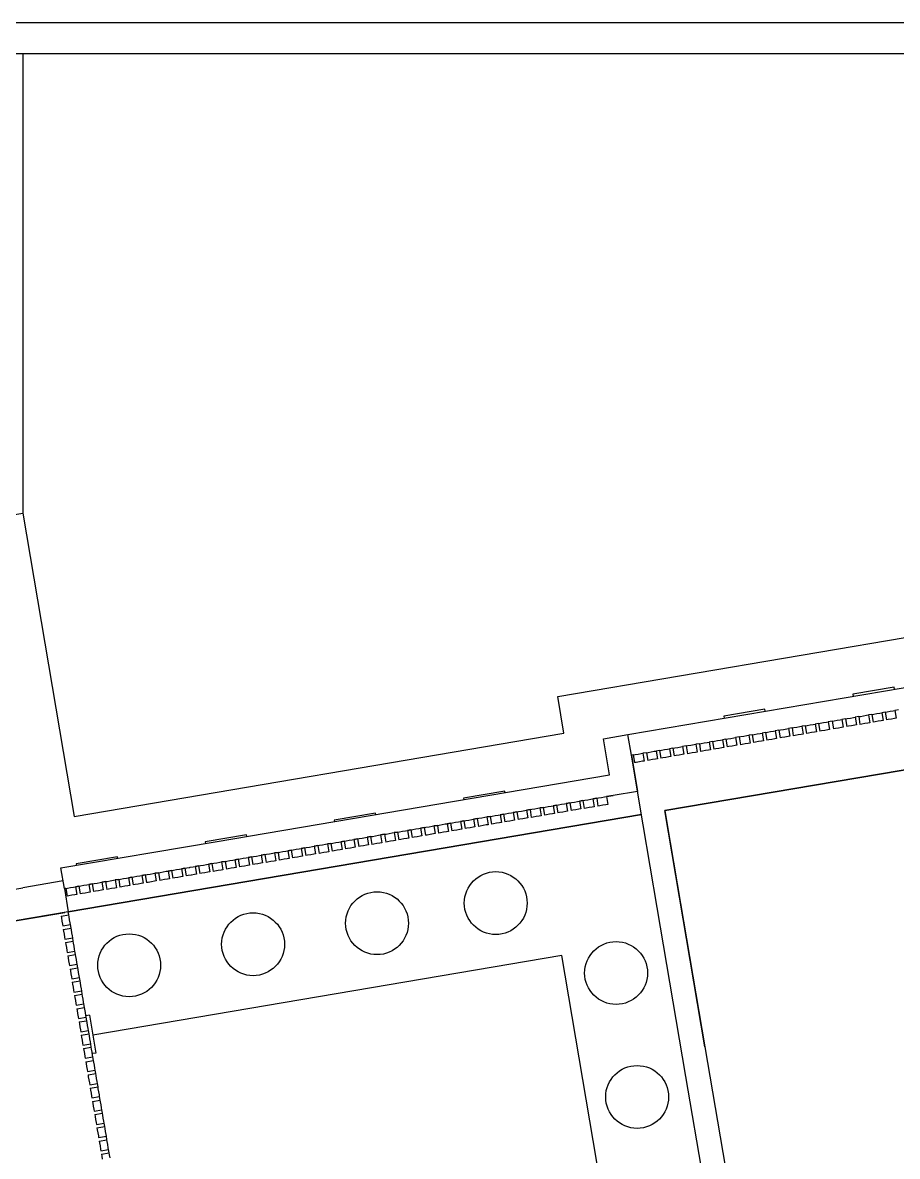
# Model space of a CAD drawing. Header units: inches. Extents: x -6210 to 141093, y -2740 to 21225.
# Drawn here: x 99956 to 100457, y 8524 to 9173 of the extents above; entities that cross this region are included whole.
import ezdxf

# ---------------------------------------------------------------- set-up
doc = ezdxf.new("R2010")
doc.units = ezdxf.units.IN
doc.header["$LTSCALE"] = 100
doc.header["$MEASUREMENT"] = 0
doc.layers.add('car area', color=53, linetype='Continuous')
doc.layers.add('walls', color=1, linetype='Continuous')

msp = doc.modelspace()

# ---------------------------------------------------------------- linework, layer by layer
at = {"layer": 'car area'}
for p, q in [((100873.93703, 9173.4679), (98791.93703, 9173.4679)), ((100855.93703, 9155.63834), (98809.93703, 9155.63834)), ((99955.87443, 9155.63834), (99955.87443, 8892.52295)), ((99809.46754, 8867.67799), (99955.87443, 8892.52295)), ((99955.87443, 8892.52295), (99985.34238, 8718.87364)), ((100262.22113, 8787.47661), (100573.08043, 8840.22881)), ((100302.4285, 8765.71622), (100542.30263, 8806.42239)), ((100454.85252, 8792.77977), (100431.1908, 8788.76442)), ((100455.05004, 8791.61579), (100454.85252, 8792.77977)), ((100265.78684, 8766.46451), (100262.22113, 8787.47661)), ((100431.1908, 8788.76442), (100431.38832, 8787.60045)), ((100380.90964, 8780.23181), (100357.24792, 8776.21646)), ((100381.10717, 8779.06784), (100380.90964, 8780.23181)), ((100452.54075, 8779.01841), (100454.27835, 8779.31328)), ((100454.27835, 8779.31328), (100455.34442, 8779.49419)), ((100457.31623, 8779.8288), (100455.34442, 8779.49419)), ((100455.34442, 8779.49419), (100456.0973, 8775.05762)), ((100357.24792, 8776.21646), (100357.44545, 8775.05249)), ((100412.61085, 8772.24239), (100414.34845, 8772.53726)), ((100414.34845, 8772.53726), (100416.08605, 8772.83212)), ((100416.08605, 8772.83212), (100417.15212, 8773.01303)), ((100419.41044, 8773.39627), (100417.15212, 8773.01303)), ((100417.15212, 8773.01303), (100417.905, 8768.57646)), ((100419.41044, 8773.39627), (100420.4765, 8773.57718)), ((100419.41044, 8773.39627), (100420.16331, 8768.95969)), ((100420.4765, 8773.57718), (100422.2141, 8773.87204)), ((100422.2141, 8773.87204), (100423.9517, 8774.16691)), ((100423.9517, 8774.16691), (100425.01777, 8774.34782)), ((100426.98958, 8774.68243), (100425.01777, 8774.34782)), ((100425.01777, 8774.34782), (100425.77065, 8769.91125)), ((100426.98958, 8774.68243), (100428.05565, 8774.86334)), ((100426.98958, 8774.68243), (100427.74246, 8770.24586)), ((100428.05565, 8774.86334), (100429.79325, 8775.15821)), ((100429.79325, 8775.15821), (100431.53085, 8775.45308)), ((100431.53085, 8775.45308), (100432.59692, 8775.63399)), ((100434.56873, 8775.9686), (100432.59692, 8775.63399)), ((100432.59692, 8775.63399), (100433.34979, 8771.19741)), ((100434.56873, 8775.9686), (100435.63479, 8776.14951)), ((100434.56873, 8775.9686), (100435.3216, 8771.53202)), ((100435.63479, 8776.14951), (100437.37239, 8776.44437)), ((100437.37239, 8776.44437), (100439.10999, 8776.73924)), ((100439.10999, 8776.73924), (100440.17606, 8776.92015)), ((100442.15794, 8777.25647), (100440.17606, 8776.92015)), ((100440.17606, 8776.92015), (100440.92894, 8772.48358)), ((100442.15794, 8777.25647), (100443.22401, 8777.43738)), ((100442.15794, 8777.25647), (100442.91082, 8772.8199)), ((100443.97689, 8773.00081), (100442.91082, 8772.8199)), ((100443.22401, 8777.43738), (100444.96161, 8777.73225)), ((100445.71449, 8773.29568), (100443.97689, 8773.00081)), ((100444.96161, 8777.73225), (100446.69921, 8778.02712)), ((100447.45209, 8773.59054), (100445.71449, 8773.29568)), ((100446.69921, 8778.02712), (100447.76528, 8778.20803)), ((100448.51815, 8773.77145), (100447.45209, 8773.59054)), ((100449.73709, 8778.54264), (100447.76528, 8778.20803)), ((100447.76528, 8778.20803), (100448.51815, 8773.77145)), ((100449.73709, 8778.54264), (100450.80315, 8778.72355)), ((100449.73709, 8778.54264), (100450.48996, 8774.10607)), ((100451.55603, 8774.28697), (100450.48996, 8774.10607)), ((100450.80315, 8778.72355), (100452.54075, 8779.01841)), ((100453.29363, 8774.58184), (100451.55603, 8774.28697)), ((100455.03123, 8774.87671), (100453.29363, 8774.58184)), ((100456.0973, 8775.05762), (100455.03123, 8774.87671)), ((99985.34238, 8718.87364), (100265.78684, 8766.46451)), ((100374.70506, 8765.80985), (100376.44266, 8766.10472)), ((100376.44266, 8766.10472), (100378.18026, 8766.39959)), ((100378.18026, 8766.39959), (100379.24633, 8766.5805)), ((100381.22821, 8766.91682), (100379.24633, 8766.5805)), ((100379.24633, 8766.5805), (100379.99921, 8762.14392)), ((100381.22821, 8766.91682), (100382.29428, 8767.09773)), ((100381.22821, 8766.91682), (100381.98109, 8762.48025)), ((100382.29428, 8767.09773), (100384.03188, 8767.39259)), ((100384.03188, 8767.39259), (100385.76948, 8767.68746)), ((100385.76948, 8767.68746), (100386.83554, 8767.86837)), ((100388.80735, 8768.20298), (100386.83554, 8767.86837)), ((100386.83554, 8767.86837), (100387.58842, 8763.4318)), ((100388.80735, 8768.20298), (100389.87342, 8768.38389)), ((100388.80735, 8768.20298), (100389.56023, 8763.76641)), ((100389.87342, 8768.38389), (100391.61102, 8768.67876)), ((100391.61102, 8768.67876), (100393.34862, 8768.97363)), ((100393.34862, 8768.97363), (100394.41469, 8769.15454)), ((100396.3865, 8769.48915), (100394.41469, 8769.15454)), ((100394.41469, 8769.15454), (100395.16757, 8764.71796)), ((100396.3865, 8769.48915), (100397.45257, 8769.67006)), ((100396.3865, 8769.48915), (100397.13938, 8765.05258)), ((100397.45257, 8769.67006), (100399.19017, 8769.96493)), ((100399.19017, 8769.96493), (100400.92777, 8770.25979)), ((100400.92777, 8770.25979), (100401.99383, 8770.4407)), ((100403.96564, 8770.77532), (100401.99383, 8770.4407)), ((100401.99383, 8770.4407), (100402.74671, 8766.00413)), ((100403.96564, 8770.77532), (100405.03171, 8770.95622)), ((100403.96564, 8770.77532), (100404.71852, 8766.33874)), ((100405.78459, 8766.51965), (100404.71852, 8766.33874)), ((100405.03171, 8770.95622), (100406.76931, 8771.25109)), ((100407.52219, 8766.81452), (100405.78459, 8766.51965)), ((100406.76931, 8771.25109), (100408.50691, 8771.54596)), ((100409.25979, 8767.10939), (100407.52219, 8766.81452)), ((100408.50691, 8771.54596), (100409.57298, 8771.72687)), ((100410.32586, 8767.2903), (100409.25979, 8767.10939)), ((100411.54479, 8772.06148), (100409.57298, 8771.72687)), ((100409.57298, 8771.72687), (100410.32586, 8767.2903)), ((100411.54479, 8772.06148), (100412.61085, 8772.24239)), ((100411.54479, 8772.06148), (100412.29767, 8767.62491)), ((100413.36373, 8767.80582), (100412.29767, 8767.62491)), ((100415.10133, 8768.10069), (100413.36373, 8767.80582)), ((100416.83893, 8768.39555), (100415.10133, 8768.10069)), ((100417.905, 8768.57646), (100416.83893, 8768.39555)), ((100421.22938, 8769.1406), (100420.16331, 8768.95969)), ((100422.96698, 8769.43547), (100421.22938, 8769.1406)), ((100424.70458, 8769.73034), (100422.96698, 8769.43547)), ((100425.77065, 8769.91125), (100424.70458, 8769.73034)), ((100428.80853, 8770.42677), (100427.74246, 8770.24586)), ((100430.54613, 8770.72164), (100428.80853, 8770.42677)), ((100432.28373, 8771.0165), (100430.54613, 8770.72164)), ((100433.34979, 8771.19741), (100432.28373, 8771.0165)), ((100436.38767, 8771.71293), (100435.3216, 8771.53202)), ((100438.12527, 8772.0078), (100436.38767, 8771.71293)), ((100439.86287, 8772.30267), (100438.12527, 8772.0078)), ((100440.92894, 8772.48358), (100439.86287, 8772.30267)), ((100288.39032, 8763.33397), (100302.4285, 8765.71622)), ((100291.90375, 8742.62997), (100288.39032, 8763.33397)), ((100304.43617, 8753.88536), (100302.4285, 8765.71622)), ((100336.79927, 8759.37732), (100338.53687, 8759.67218)), ((100338.53687, 8759.67218), (100340.27447, 8759.96705)), ((100340.27447, 8759.96705), (100341.34053, 8760.14796)), ((100343.31234, 8760.48257), (100341.34053, 8760.14796)), ((100341.34053, 8760.14796), (100342.09341, 8755.71139)), ((100343.31234, 8760.48257), (100344.37841, 8760.66348)), ((100343.31234, 8760.48257), (100344.06522, 8756.046)), ((100344.37841, 8760.66348), (100346.11601, 8760.95835)), ((100346.11601, 8760.95835), (100347.85361, 8761.25322)), ((100347.85361, 8761.25322), (100348.91968, 8761.43412)), ((100350.90156, 8761.77045), (100348.91968, 8761.43412)), ((100348.91968, 8761.43412), (100349.67256, 8756.99755)), ((100350.90156, 8761.77045), (100351.96763, 8761.95136)), ((100350.90156, 8761.77045), (100351.65444, 8757.33387)), ((100351.96763, 8761.95136), (100353.70523, 8762.24622)), ((100353.70523, 8762.24622), (100355.44283, 8762.54109)), ((100355.44283, 8762.54109), (100356.50889, 8762.722)), ((100358.4807, 8763.05661), (100356.50889, 8762.722)), ((100356.50889, 8762.722), (100357.26177, 8758.28543)), ((100358.4807, 8763.05661), (100359.54677, 8763.23752)), ((100358.4807, 8763.05661), (100359.23358, 8758.62004)), ((100359.54677, 8763.23752), (100361.28437, 8763.53239)), ((100361.28437, 8763.53239), (100363.02197, 8763.82726)), ((100363.02197, 8763.82726), (100364.08804, 8764.00817)), ((100364.84092, 8759.57159), (100363.77485, 8759.39068)), ((100366.05985, 8764.34278), (100364.08804, 8764.00817)), ((100364.08804, 8764.00817), (100364.84092, 8759.57159)), ((100366.05985, 8764.34278), (100367.12592, 8764.52369)), ((100366.05985, 8764.34278), (100366.81273, 8759.90621)), ((100367.87879, 8760.08711), (100366.81273, 8759.90621)), ((100367.12592, 8764.52369), (100368.86352, 8764.81855)), ((100369.61639, 8760.38198), (100367.87879, 8760.08711)), ((100368.86352, 8764.81855), (100370.60112, 8765.11342)), ((100371.35399, 8760.67685), (100369.61639, 8760.38198)), ((100370.60112, 8765.11342), (100371.66718, 8765.29433)), ((100372.42006, 8760.85776), (100371.35399, 8760.67685)), ((100373.63899, 8765.62894), (100371.66718, 8765.29433)), ((100371.66718, 8765.29433), (100372.42006, 8760.85776)), ((100373.63899, 8765.62894), (100374.70506, 8765.80985)), ((100373.63899, 8765.62894), (100374.39187, 8761.19237)), ((100375.45794, 8761.37328), (100374.39187, 8761.19237)), ((100377.19554, 8761.66815), (100375.45794, 8761.37328)), ((100378.93314, 8761.96301), (100377.19554, 8761.66815)), ((100379.99921, 8762.14392), (100378.93314, 8761.96301)), ((100383.04715, 8762.66116), (100381.98109, 8762.48025)), ((100384.78475, 8762.95602), (100383.04715, 8762.66116)), ((100386.52235, 8763.25089), (100384.78475, 8762.95602)), ((100387.58842, 8763.4318), (100386.52235, 8763.25089)), ((100390.6263, 8763.94732), (100389.56023, 8763.76641)), ((100392.3639, 8764.24219), (100390.6263, 8763.94732)), ((100394.1015, 8764.53706), (100392.3639, 8764.24219)), ((100395.16757, 8764.71796), (100394.1015, 8764.53706)), ((100398.20544, 8765.23349), (100397.13938, 8765.05258)), ((100399.94304, 8765.52835), (100398.20544, 8765.23349)), ((100401.68064, 8765.82322), (100399.94304, 8765.52835)), ((100402.74671, 8766.00413), (100401.68064, 8765.82322)), ((100305.40655, 8754.05003), (100304.43617, 8753.88536)), ((100311.21207, 8713.95621), (100304.43617, 8753.88536)), ((100304.43617, 8753.88536), (100307.9496, 8733.18136)), ((100305.40655, 8754.05003), (100306.47262, 8754.23094)), ((100305.40655, 8754.05003), (100306.15943, 8749.61346)), ((100306.47262, 8754.23094), (100308.21022, 8754.52581)), ((100308.21022, 8754.52581), (100309.94782, 8754.82068)), ((100309.94782, 8754.82068), (100311.01389, 8755.00159)), ((100312.9857, 8755.3362), (100311.01389, 8755.00159)), ((100311.01389, 8755.00159), (100311.76676, 8750.56501)), ((100312.9857, 8755.3362), (100314.05176, 8755.51711)), ((100312.9857, 8755.3362), (100313.73857, 8750.89963)), ((100314.05176, 8755.51711), (100315.78936, 8755.81198)), ((100315.78936, 8755.81198), (100317.52696, 8756.10684)), ((100317.52696, 8756.10684), (100318.59303, 8756.28775)), ((100320.57491, 8756.62407), (100318.59303, 8756.28775)), ((100318.59303, 8756.28775), (100319.34591, 8751.85118)), ((100320.57491, 8756.62407), (100321.64098, 8756.80498)), ((100320.57491, 8756.62407), (100321.32779, 8752.1875)), ((100321.64098, 8756.80498), (100323.37858, 8757.09985)), ((100323.37858, 8757.09985), (100325.11618, 8757.39472)), ((100536.77265, 8758.31917), (100323.51795, 8722.13027)), ((100323.51795, 8722.13027), (100536.77265, 8758.31917)), ((100325.11618, 8757.39472), (100326.18225, 8757.57563)), ((100326.93512, 8753.13906), (100325.86906, 8752.95815)), ((100328.15406, 8757.91024), (100326.18225, 8757.57563)), ((100326.18225, 8757.57563), (100326.93512, 8753.13906)), ((100328.15406, 8757.91024), (100329.22012, 8758.09115)), ((100328.15406, 8757.91024), (100328.90693, 8753.47367)), ((100329.973, 8753.65458), (100328.90693, 8753.47367)), ((100329.22012, 8758.09115), (100330.95772, 8758.38602)), ((100331.7106, 8753.94944), (100329.973, 8753.65458)), ((100330.95772, 8758.38602), (100332.69532, 8758.68088)), ((100333.4482, 8754.24431), (100331.7106, 8753.94944)), ((100332.69532, 8758.68088), (100333.76139, 8758.86179)), ((100334.51427, 8754.42522), (100333.4482, 8754.24431)), ((100335.7332, 8759.19641), (100333.76139, 8758.86179)), ((100333.76139, 8758.86179), (100334.51427, 8754.42522)), ((100335.7332, 8759.19641), (100336.79927, 8759.37732)), ((100335.7332, 8759.19641), (100336.48608, 8754.75983)), ((100337.55215, 8754.94074), (100336.48608, 8754.75983)), ((100339.28975, 8755.23561), (100337.55215, 8754.94074)), ((100341.02735, 8755.53048), (100339.28975, 8755.23561)), ((100342.09341, 8755.71139), (100341.02735, 8755.53048)), ((100345.13129, 8756.22691), (100344.06522, 8756.046)), ((100346.86889, 8756.52178), (100345.13129, 8756.22691)), ((100348.60649, 8756.81664), (100346.86889, 8756.52178)), ((100349.67256, 8756.99755), (100348.60649, 8756.81664)), ((100352.7205, 8757.51478), (100351.65444, 8757.33387)), ((100354.4581, 8757.80965), (100352.7205, 8757.51478)), ((100356.1957, 8758.10452), (100354.4581, 8757.80965)), ((100357.26177, 8758.28543), (100356.1957, 8758.10452)), ((100360.29965, 8758.80095), (100359.23358, 8758.62004)), ((100362.03725, 8759.09582), (100360.29965, 8758.80095)), ((100363.77485, 8759.39068), (100362.03725, 8759.09582)), ((100307.2255, 8749.79437), (100306.15943, 8749.61346)), ((100308.9631, 8750.08924), (100307.2255, 8749.79437)), ((100310.7007, 8750.38411), (100308.9631, 8750.08924)), ((100311.76676, 8750.56501), (100310.7007, 8750.38411)), ((100314.80464, 8751.08054), (100313.73857, 8750.89963)), ((100316.54224, 8751.3754), (100314.80464, 8751.08054)), ((100318.27984, 8751.67027), (100316.54224, 8751.3754)), ((100319.34591, 8751.85118), (100318.27984, 8751.67027)), ((100322.39386, 8752.36841), (100321.32779, 8752.1875)), ((100324.13146, 8752.66328), (100322.39386, 8752.36841)), ((100325.86906, 8752.95815), (100324.13146, 8752.66328)), ((100066.0678, 8704.30606), (100291.90375, 8742.62997)), ((100231.85381, 8733.32014), (100208.19209, 8729.30479)), ((100208.19209, 8729.30479), (100208.33734, 8728.44891)), ((100231.99906, 8732.46426), (100231.85381, 8733.32014)), ((100271.87339, 8727.0593), (100273.61099, 8727.35416)), ((100273.61099, 8727.35416), (100274.67705, 8727.53507)), ((100274.67705, 8727.53507), (100276.64886, 8727.86968)), ((100276.64886, 8727.86968), (100274.67705, 8727.53507)), ((100274.67705, 8727.53507), (100275.42993, 8723.0985)), ((100276.64886, 8727.86968), (100277.71493, 8728.05059)), ((100276.64886, 8727.86968), (100277.40174, 8723.43311)), ((100277.71493, 8728.05059), (100279.45253, 8728.34546)), ((100279.45253, 8728.34546), (100281.19013, 8728.64033)), ((100281.19013, 8728.64033), (100282.2562, 8728.82124)), ((100282.2562, 8728.82124), (100284.51451, 8729.20447)), ((100284.51451, 8729.20447), (100282.2562, 8728.82124)), ((100282.2562, 8728.82124), (100283.00908, 8724.38467)), ((100284.51451, 8729.20447), (100285.58058, 8729.38538)), ((100284.51451, 8729.20447), (100285.26739, 8724.7679)), ((100285.58058, 8729.38538), (100287.31818, 8729.68025)), ((100287.31818, 8729.68025), (100289.05578, 8729.97511)), ((100289.05578, 8729.97511), (100290.12185, 8730.15602)), ((100290.12185, 8730.15602), (100293.91142, 8730.79911)), ((100293.91142, 8730.79911), (100290.12185, 8730.15602)), ((100290.12185, 8730.15602), (100290.87473, 8725.71945)), ((100307.9496, 8733.18136), (100293.91142, 8730.79911)), ((100157.91094, 8720.77218), (100134.24922, 8716.75683)), ((100158.05618, 8719.9163), (100157.91094, 8720.77218)), ((100232.22999, 8720.33189), (100233.96759, 8720.62676)), ((100233.96759, 8720.62676), (100235.70519, 8720.92163)), ((100235.70519, 8720.92163), (100236.77126, 8721.10254)), ((100236.77126, 8721.10254), (100238.74307, 8721.43715)), ((100238.74307, 8721.43715), (100236.77126, 8721.10254)), ((100236.77126, 8721.10254), (100237.52414, 8716.66596)), ((100238.74307, 8721.43715), (100239.80914, 8721.61806)), ((100238.74307, 8721.43715), (100239.49595, 8717.00057)), ((100239.80914, 8721.61806), (100241.54674, 8721.91292)), ((100241.54674, 8721.91292), (100243.28434, 8722.20779)), ((100243.28434, 8722.20779), (100244.35041, 8722.3887)), ((100244.35041, 8722.3887), (100246.33229, 8722.72502)), ((100246.33229, 8722.72502), (100244.35041, 8722.3887)), ((100244.35041, 8722.3887), (100245.10328, 8717.95213)), ((100246.33229, 8722.72502), (100247.39835, 8722.90593)), ((100246.33229, 8722.72502), (100247.08516, 8718.28845)), ((100247.39835, 8722.90593), (100249.13595, 8723.2008)), ((100249.13595, 8723.2008), (100250.87355, 8723.49567)), ((100250.87355, 8723.49567), (100251.93962, 8723.67658)), ((100251.93962, 8723.67658), (100253.91143, 8724.01119)), ((100253.91143, 8724.01119), (100251.93962, 8723.67658)), ((100251.93962, 8723.67658), (100252.6925, 8719.24)), ((100253.91143, 8724.01119), (100254.9775, 8724.1921)), ((100253.91143, 8724.01119), (100254.66431, 8719.57462)), ((100254.9775, 8724.1921), (100256.7151, 8724.48696)), ((100256.7151, 8724.48696), (100258.4527, 8724.78183)), ((100258.4527, 8724.78183), (100259.51877, 8724.96274)), ((100259.51877, 8724.96274), (100261.49058, 8725.29735)), ((100261.49058, 8725.29735), (100259.51877, 8724.96274)), ((100259.51877, 8724.96274), (100260.27164, 8720.52617)), ((100261.49058, 8725.29735), (100262.55664, 8725.47826)), ((100261.49058, 8725.29735), (100262.24345, 8720.86078)), ((100263.30952, 8721.04169), (100262.24345, 8720.86078)), ((100262.55664, 8725.47826), (100264.29424, 8725.77313)), ((100265.04712, 8721.33656), (100263.30952, 8721.04169)), ((100264.29424, 8725.77313), (100266.03184, 8726.068)), ((100266.78472, 8721.63142), (100265.04712, 8721.33656)), ((100266.03184, 8726.068), (100267.09791, 8726.24891)), ((100267.85079, 8721.81233), (100266.78472, 8721.63142)), ((100267.09791, 8726.24891), (100269.06972, 8726.58352)), ((100269.06972, 8726.58352), (100267.09791, 8726.24891)), ((100267.09791, 8726.24891), (100267.85079, 8721.81233)), ((100269.06972, 8726.58352), (100270.13579, 8726.76443)), ((100269.06972, 8726.58352), (100269.8226, 8722.14695)), ((100270.88866, 8722.32786), (100269.8226, 8722.14695)), ((100270.13579, 8726.76443), (100271.87339, 8727.0593)), ((100272.62626, 8722.62272), (100270.88866, 8722.32786)), ((100274.36386, 8722.91759), (100272.62626, 8722.62272)), ((100275.42993, 8723.0985), (100274.36386, 8722.91759)), ((100278.46781, 8723.61402), (100277.40174, 8723.43311)), ((100280.20541, 8723.90889), (100278.46781, 8723.61402)), ((100281.94301, 8724.20376), (100280.20541, 8723.90889)), ((100283.00908, 8724.38467), (100281.94301, 8724.20376)), ((100286.33346, 8724.94881), (100285.26739, 8724.7679)), ((100288.07106, 8725.24367), (100286.33346, 8724.94881)), ((100289.80866, 8725.53854), (100288.07106, 8725.24367)), ((100290.87473, 8725.71945), (100289.80866, 8725.53854)), ((100323.51795, 8722.13027), (100324.52179, 8716.21484)), ((100346.46096, 8586.93126), (100323.51795, 8722.13027)), ((99981.90187, 8664.1587), (100310.20824, 8719.87164)), ((100310.20824, 8719.87164), (99981.90187, 8664.1587)), ((100134.24922, 8716.75683), (100134.39446, 8715.90095)), ((100194.3242, 8713.89935), (100196.0618, 8714.19422)), ((100196.0618, 8714.19422), (100197.7994, 8714.48909)), ((100197.7994, 8714.48909), (100198.86547, 8714.67)), ((100198.86547, 8714.67), (100200.83728, 8715.00461)), ((100200.83728, 8715.00461), (100198.86547, 8714.67)), ((100198.86547, 8714.67), (100199.61834, 8710.23342)), ((100200.83728, 8715.00461), (100201.90334, 8715.18552)), ((100200.83728, 8715.00461), (100201.59015, 8710.56804)), ((100201.90334, 8715.18552), (100203.64094, 8715.48039)), ((100203.64094, 8715.48039), (100205.37854, 8715.77525)), ((100205.37854, 8715.77525), (100206.44461, 8715.95616)), ((100206.44461, 8715.95616), (100208.41642, 8716.29078)), ((100208.41642, 8716.29078), (100206.44461, 8715.95616)), ((100206.44461, 8715.95616), (100207.19749, 8711.51959)), ((100208.41642, 8716.29078), (100209.48249, 8716.47168)), ((100208.41642, 8716.29078), (100209.1693, 8711.8542)), ((100209.48249, 8716.47168), (100211.22009, 8716.76655)), ((100211.22009, 8716.76655), (100212.95769, 8717.06142)), ((100212.95769, 8717.06142), (100214.02376, 8717.24233)), ((100214.02376, 8717.24233), (100216.00564, 8717.57865)), ((100216.00564, 8717.57865), (100214.02376, 8717.24233)), ((100214.02376, 8717.24233), (100214.77663, 8712.80576)), ((100216.00564, 8717.57865), (100217.0717, 8717.75956)), ((100216.00564, 8717.57865), (100216.75851, 8713.14208)), ((100217.0717, 8717.75956), (100218.8093, 8718.05443)), ((100218.8093, 8718.05443), (100220.5469, 8718.34929)), ((100220.5469, 8718.34929), (100221.61297, 8718.5302)), ((100222.36585, 8714.09363), (100221.29978, 8713.91272)), ((100221.61297, 8718.5302), (100223.58478, 8718.86482)), ((100223.58478, 8718.86482), (100221.61297, 8718.5302)), ((100221.61297, 8718.5302), (100222.36585, 8714.09363)), ((100223.58478, 8718.86482), (100224.65085, 8719.04573)), ((100223.58478, 8718.86482), (100224.33766, 8714.42824)), ((100225.40373, 8714.60915), (100224.33766, 8714.42824)), ((100224.65085, 8719.04573), (100226.38845, 8719.34059)), ((100227.14133, 8714.90402), (100225.40373, 8714.60915)), ((100226.38845, 8719.34059), (100228.12605, 8719.63546)), ((100228.87893, 8715.19889), (100227.14133, 8714.90402)), ((100228.12605, 8719.63546), (100229.19212, 8719.81637)), ((100229.94499, 8715.3798), (100228.87893, 8715.19889)), ((100229.19212, 8719.81637), (100231.16393, 8720.15098)), ((100231.16393, 8720.15098), (100229.19212, 8719.81637)), ((100229.19212, 8719.81637), (100229.94499, 8715.3798)), ((100231.16393, 8720.15098), (100232.22999, 8720.33189)), ((100231.16393, 8720.15098), (100231.9168, 8715.71441)), ((100232.98287, 8715.89532), (100231.9168, 8715.71441)), ((100234.72047, 8716.19019), (100232.98287, 8715.89532)), ((100236.45807, 8716.48505), (100234.72047, 8716.19019)), ((100237.52414, 8716.66596), (100236.45807, 8716.48505)), ((100240.56202, 8717.18148), (100239.49595, 8717.00057)), ((100242.29962, 8717.47635), (100240.56202, 8717.18148)), ((100244.03722, 8717.77122), (100242.29962, 8717.47635)), ((100245.10328, 8717.95213), (100244.03722, 8717.77122)), ((100248.15123, 8718.46936), (100247.08516, 8718.28845)), ((100249.88883, 8718.76423), (100248.15123, 8718.46936)), ((100251.62643, 8719.05909), (100249.88883, 8718.76423)), ((100252.6925, 8719.24), (100251.62643, 8719.05909)), ((100255.73038, 8719.75552), (100254.66431, 8719.57462)), ((100257.46798, 8720.05039), (100255.73038, 8719.75552)), ((100259.20558, 8720.34526), (100257.46798, 8720.05039)), ((100260.27164, 8720.52617), (100259.20558, 8720.34526)), ((100324.52179, 8716.21484), (100332.55248, 8668.8914)), ((100083.96806, 8708.22422), (100060.30634, 8704.20887)), ((100084.11331, 8707.36834), (100083.96806, 8708.22422)), ((100156.1319, 8707.4182), (100157.8695, 8707.71306)), ((100157.8695, 8707.71306), (100159.6071, 8708.00793)), ((100159.6071, 8708.00793), (100160.67317, 8708.18884)), ((100160.67317, 8708.18884), (100162.93148, 8708.57207)), ((100162.93148, 8708.57207), (100160.67317, 8708.18884)), ((100160.67317, 8708.18884), (100161.42605, 8703.75227)), ((100162.93148, 8708.57207), (100163.99755, 8708.75298)), ((100162.93148, 8708.57207), (100163.68436, 8704.1355)), ((100163.99755, 8708.75298), (100165.73515, 8709.04785)), ((100165.73515, 8709.04785), (100167.47275, 8709.34272)), ((100167.47275, 8709.34272), (100168.53882, 8709.52363)), ((100168.53882, 8709.52363), (100170.51063, 8709.85824)), ((100170.51063, 8709.85824), (100168.53882, 8709.52363)), ((100168.53882, 8709.52363), (100169.2917, 8705.08705)), ((100170.51063, 8709.85824), (100171.5767, 8710.03915)), ((100170.51063, 8709.85824), (100171.26351, 8705.42167)), ((100171.5767, 8710.03915), (100173.3143, 8710.33401)), ((100173.3143, 8710.33401), (100175.0519, 8710.62888)), ((100175.0519, 8710.62888), (100176.11796, 8710.80979)), ((100176.11796, 8710.80979), (100178.08977, 8711.1444)), ((100178.08977, 8711.1444), (100176.11796, 8710.80979)), ((100176.11796, 8710.80979), (100176.87084, 8706.37322)), ((100178.08977, 8711.1444), (100179.15584, 8711.32531)), ((100178.08977, 8711.1444), (100178.84265, 8706.70783)), ((100179.15584, 8711.32531), (100180.89344, 8711.62018)), ((100180.89344, 8711.62018), (100182.63104, 8711.91505)), ((100182.63104, 8711.91505), (100183.69711, 8712.09596)), ((100184.44999, 8707.65938), (100183.38392, 8707.47847)), ((100183.69711, 8712.09596), (100185.67899, 8712.43228)), ((100185.67899, 8712.43228), (100183.69711, 8712.09596)), ((100183.69711, 8712.09596), (100184.44999, 8707.65938)), ((100185.67899, 8712.43228), (100186.74506, 8712.61319)), ((100185.67899, 8712.43228), (100186.43187, 8707.99571)), ((100187.49793, 8708.17662), (100186.43187, 8707.99571)), ((100186.74506, 8712.61319), (100188.48266, 8712.90805)), ((100189.23553, 8708.47148), (100187.49793, 8708.17662)), ((100188.48266, 8712.90805), (100190.22026, 8713.20292)), ((100190.97313, 8708.76635), (100189.23553, 8708.47148)), ((100190.22026, 8713.20292), (100191.28632, 8713.38383)), ((100192.0392, 8708.94726), (100190.97313, 8708.76635)), ((100191.28632, 8713.38383), (100193.25813, 8713.71844)), ((100193.25813, 8713.71844), (100191.28632, 8713.38383)), ((100191.28632, 8713.38383), (100192.0392, 8708.94726)), ((100193.25813, 8713.71844), (100194.3242, 8713.89935)), ((100193.25813, 8713.71844), (100194.01101, 8709.28187)), ((100195.07708, 8709.46278), (100194.01101, 8709.28187)), ((100196.81468, 8709.75765), (100195.07708, 8709.46278)), ((100198.55228, 8710.05252), (100196.81468, 8709.75765)), ((100199.61834, 8710.23342), (100198.55228, 8710.05252)), ((100202.65622, 8710.74895), (100201.59015, 8710.56804)), ((100204.39382, 8711.04381), (100202.65622, 8710.74895)), ((100206.13142, 8711.33868), (100204.39382, 8711.04381)), ((100207.19749, 8711.51959), (100206.13142, 8711.33868)), ((100210.23537, 8712.03511), (100209.1693, 8711.8542)), ((100211.97297, 8712.32998), (100210.23537, 8712.03511)), ((100213.71057, 8712.62485), (100211.97297, 8712.32998)), ((100214.77663, 8712.80576), (100213.71057, 8712.62485)), ((100217.82458, 8713.32299), (100216.75851, 8713.14208)), ((100219.56218, 8713.61785), (100217.82458, 8713.32299)), ((100221.29978, 8713.91272), (100219.56218, 8713.61785)), ((100319.24277, 8666.63277), (100311.21207, 8713.95621)), ((99977.63557, 8689.29928), (100066.0678, 8704.30606)), ((100060.30634, 8704.20887), (100060.45159, 8703.353)), ((100118.22611, 8700.98566), (100119.96371, 8701.28053)), ((100119.96371, 8701.28053), (100121.70131, 8701.57539)), ((100121.70131, 8701.57539), (100122.76738, 8701.7563)), ((100122.76738, 8701.7563), (100124.74926, 8702.09262)), ((100124.74926, 8702.09262), (100122.76738, 8701.7563)), ((100122.76738, 8701.7563), (100123.52025, 8697.31973)), ((100124.74926, 8702.09262), (100125.81532, 8702.27353)), ((100124.74926, 8702.09262), (100125.50213, 8697.65605)), ((100125.81532, 8702.27353), (100127.55292, 8702.5684)), ((100127.55292, 8702.5684), (100129.29052, 8702.86327)), ((100129.29052, 8702.86327), (100130.35659, 8703.04418)), ((100130.35659, 8703.04418), (100132.3284, 8703.37879)), ((100132.3284, 8703.37879), (100130.35659, 8703.04418)), ((100130.35659, 8703.04418), (100131.10947, 8698.60761)), ((100132.3284, 8703.37879), (100133.39447, 8703.5597)), ((100132.3284, 8703.37879), (100133.08128, 8698.94222)), ((100133.39447, 8703.5597), (100135.13207, 8703.85457)), ((100135.13207, 8703.85457), (100136.86967, 8704.14943)), ((100136.86967, 8704.14943), (100137.93574, 8704.33034)), ((100137.93574, 8704.33034), (100139.90755, 8704.66496)), ((100139.90755, 8704.66496), (100137.93574, 8704.33034)), ((100137.93574, 8704.33034), (100138.68861, 8699.89377)), ((100139.90755, 8704.66496), (100140.97361, 8704.84587)), ((100139.90755, 8704.66496), (100140.66042, 8700.22838)), ((100140.97361, 8704.84587), (100142.71121, 8705.14073)), ((100142.71121, 8705.14073), (100144.44881, 8705.4356)), ((100144.44881, 8705.4356), (100145.51488, 8705.61651)), ((100146.26776, 8701.17994), (100145.20169, 8700.99903)), ((100145.51488, 8705.61651), (100147.48669, 8705.95112)), ((100147.48669, 8705.95112), (100145.51488, 8705.61651)), ((100145.51488, 8705.61651), (100146.26776, 8701.17994)), ((100147.48669, 8705.95112), (100148.55276, 8706.13203)), ((100147.48669, 8705.95112), (100148.23957, 8701.51455)), ((100149.30563, 8701.69546), (100148.23957, 8701.51455)), ((100148.55276, 8706.13203), (100150.29036, 8706.4269)), ((100151.04323, 8701.99033), (100149.30563, 8701.69546)), ((100150.29036, 8706.4269), (100152.02796, 8706.72177)), ((100152.78083, 8702.28519), (100151.04323, 8701.99033)), ((100152.02796, 8706.72177), (100153.09402, 8706.90267)), ((100153.8469, 8702.4661), (100152.78083, 8702.28519)), ((100153.09402, 8706.90267), (100155.06583, 8707.23729)), ((100155.06583, 8707.23729), (100153.09402, 8706.90267)), ((100153.09402, 8706.90267), (100153.8469, 8702.4661)), ((100155.06583, 8707.23729), (100156.1319, 8707.4182)), ((100155.06583, 8707.23729), (100155.81871, 8702.80071)), ((100156.88478, 8702.98162), (100155.81871, 8702.80071)), ((100158.62238, 8703.27649), (100156.88478, 8702.98162)), ((100160.35998, 8703.57136), (100158.62238, 8703.27649)), ((100161.42605, 8703.75227), (100160.35998, 8703.57136)), ((100164.75043, 8704.31641), (100163.68436, 8704.1355)), ((100166.48803, 8704.61128), (100164.75043, 8704.31641)), ((100168.22563, 8704.90614), (100166.48803, 8704.61128)), ((100169.2917, 8705.08705), (100168.22563, 8704.90614)), ((100172.32957, 8705.60257), (100171.26351, 8705.42167)), ((100174.06717, 8705.89744), (100172.32957, 8705.60257)), ((100175.80477, 8706.19231), (100174.06717, 8705.89744)), ((100176.87084, 8706.37322), (100175.80477, 8706.19231)), ((100179.90872, 8706.88874), (100178.84265, 8706.70783)), ((100181.64632, 8707.18361), (100179.90872, 8706.88874)), ((100183.38392, 8707.47847), (100181.64632, 8707.18361)), ((100010.02519, 8695.67626), (99986.36347, 8691.66092)), ((100010.17043, 8694.82038), (100010.02519, 8695.67626)), ((100080.32031, 8694.55312), (100082.05791, 8694.84799)), ((100082.05791, 8694.84799), (100083.79551, 8695.14286)), ((100083.79551, 8695.14286), (100084.86158, 8695.32377)), ((100084.86158, 8695.32377), (100086.83339, 8695.65838)), ((100086.83339, 8695.65838), (100084.86158, 8695.32377)), ((100084.86158, 8695.32377), (100085.61446, 8690.88719)), ((100086.83339, 8695.65838), (100087.89946, 8695.83929)), ((100086.83339, 8695.65838), (100087.58627, 8691.22181)), ((100087.89946, 8695.83929), (100089.63706, 8696.13415)), ((100089.63706, 8696.13415), (100091.37466, 8696.42902)), ((100091.37466, 8696.42902), (100092.44073, 8696.60993)), ((100092.44073, 8696.60993), (100094.42261, 8696.94625)), ((100094.42261, 8696.94625), (100092.44073, 8696.60993)), ((100092.44073, 8696.60993), (100093.1936, 8692.17336)), ((100094.42261, 8696.94625), (100095.48867, 8697.12716)), ((100094.42261, 8696.94625), (100095.17548, 8692.50968)), ((100095.48867, 8697.12716), (100097.22627, 8697.42203)), ((100097.22627, 8697.42203), (100098.96387, 8697.7169)), ((100098.96387, 8697.7169), (100100.02994, 8697.89781)), ((100100.02994, 8697.89781), (100102.00175, 8698.23242)), ((100102.00175, 8698.23242), (100100.02994, 8697.89781)), ((100100.02994, 8697.89781), (100100.78282, 8693.46123)), ((100102.00175, 8698.23242), (100103.06782, 8698.41333)), ((100102.00175, 8698.23242), (100102.75463, 8693.79585)), ((100103.06782, 8698.41333), (100104.80542, 8698.70819)), ((100104.80542, 8698.70819), (100106.54302, 8699.00306)), ((100106.54302, 8699.00306), (100107.60909, 8699.18397)), ((100108.36196, 8694.7474), (100107.2959, 8694.56649)), ((100107.60909, 8699.18397), (100109.5809, 8699.51858)), ((100109.5809, 8699.51858), (100107.60909, 8699.18397)), ((100107.60909, 8699.18397), (100108.36196, 8694.7474)), ((100109.5809, 8699.51858), (100110.64696, 8699.69949)), ((100109.5809, 8699.51858), (100110.33377, 8695.08201)), ((100111.39984, 8695.26292), (100110.33377, 8695.08201)), ((100110.64696, 8699.69949), (100112.38456, 8699.99436)), ((100113.13744, 8695.55779), (100111.39984, 8695.26292)), ((100112.38456, 8699.99436), (100114.12216, 8700.28923)), ((100114.87504, 8695.85266), (100113.13744, 8695.55779)), ((100114.12216, 8700.28923), (100115.18823, 8700.47014)), ((100115.94111, 8696.03356), (100114.87504, 8695.85266)), ((100115.18823, 8700.47014), (100117.16004, 8700.80475)), ((100117.16004, 8700.80475), (100115.18823, 8700.47014)), ((100115.18823, 8700.47014), (100115.94111, 8696.03356)), ((100117.16004, 8700.80475), (100118.22611, 8700.98566)), ((100117.16004, 8700.80475), (100117.91292, 8696.36818)), ((100118.97899, 8696.54909), (100117.91292, 8696.36818)), ((100120.71659, 8696.84395), (100118.97899, 8696.54909)), ((100122.45419, 8697.13882), (100120.71659, 8696.84395)), ((100123.52025, 8697.31973), (100122.45419, 8697.13882)), ((100126.5682, 8697.83696), (100125.50213, 8697.65605)), ((100128.3058, 8698.13183), (100126.5682, 8697.83696)), ((100130.0434, 8698.4267), (100128.3058, 8698.13183)), ((100131.10947, 8698.60761), (100130.0434, 8698.4267)), ((100134.14735, 8699.12313), (100133.08128, 8698.94222)), ((100135.88495, 8699.41799), (100134.14735, 8699.12313)), ((100137.62255, 8699.71286), (100135.88495, 8699.41799)), ((100138.68861, 8699.89377), (100137.62255, 8699.71286)), ((100141.72649, 8700.40929), (100140.66042, 8700.22838)), ((100143.46409, 8700.70416), (100141.72649, 8700.40929)), ((100145.20169, 8700.99903), (100143.46409, 8700.70416)), ((99979.64324, 8677.46842), (99977.63557, 8689.29928)), ((99986.36347, 8691.66092), (99986.50871, 8690.80504)), ((100042.13809, 8688.07367), (100043.87569, 8688.36854)), ((100043.87569, 8688.36854), (100045.61329, 8688.66341)), ((100045.61329, 8688.66341), (100046.67935, 8688.84432)), ((100046.67935, 8688.84432), (100048.65116, 8689.17893)), ((100048.65116, 8689.17893), (100046.67935, 8688.84432)), ((100046.67935, 8688.84432), (100047.43223, 8684.40774)), ((100048.65116, 8689.17893), (100049.71723, 8689.35984)), ((100048.65116, 8689.17893), (100049.40404, 8684.74236)), ((100049.71723, 8689.35984), (100051.45483, 8689.65471)), ((100051.45483, 8689.65471), (100051.59284, 8689.67813)), ((100051.59284, 8689.67813), (100051.73127, 8689.70162)), ((100051.73127, 8689.70162), (100053.46887, 8689.99648)), ((100053.46887, 8689.99648), (100054.53493, 8690.17739)), ((100054.53493, 8690.17739), (100056.50674, 8690.51201)), ((100056.50674, 8690.51201), (100054.53493, 8690.17739)), ((100054.53493, 8690.17739), (100055.28781, 8685.74082)), ((100056.50674, 8690.51201), (100057.57281, 8690.69292)), ((100056.50674, 8690.51201), (100057.25962, 8686.07543)), ((100057.57281, 8690.69292), (100059.31041, 8690.98778)), ((100059.31041, 8690.98778), (100061.04801, 8691.28265)), ((100061.04801, 8691.28265), (100062.11408, 8691.46356)), ((100062.11408, 8691.46356), (100062.12415, 8691.46527)), ((100062.11408, 8691.46356), (100062.86696, 8687.02699)), ((100062.12415, 8691.46527), (100064.09596, 8691.79988)), ((100064.09596, 8691.79988), (100062.12415, 8691.46527)), ((100062.12415, 8691.46527), (100062.87703, 8687.0287)), ((100064.09596, 8691.79988), (100065.16203, 8691.98079)), ((100064.09596, 8691.79988), (100064.84884, 8687.36331)), ((100065.16203, 8691.98079), (100066.89963, 8692.27566)), ((100066.89963, 8692.27566), (100068.63723, 8692.57052)), ((100069.3901, 8688.13395), (100067.6525, 8687.83908)), ((100068.63723, 8692.57052), (100069.70329, 8692.75143)), ((100070.45617, 8688.31486), (100069.3901, 8688.13395)), ((100069.70329, 8692.75143), (100071.6751, 8693.08605)), ((100071.6751, 8693.08605), (100069.70329, 8692.75143)), ((100069.70329, 8692.75143), (100070.45617, 8688.31486)), ((100071.6751, 8693.08605), (100072.74117, 8693.26696)), ((100071.6751, 8693.08605), (100072.42798, 8688.64947)), ((100073.49405, 8688.83038), (100072.42798, 8688.64947)), ((100072.74117, 8693.26696), (100074.47877, 8693.56182)), ((100075.23165, 8689.12525), (100073.49405, 8688.83038)), ((100074.47877, 8693.56182), (100076.21637, 8693.85669)), ((100076.96925, 8689.42012), (100075.23165, 8689.12525)), ((100076.21637, 8693.85669), (100077.28244, 8694.0376)), ((100078.03531, 8689.60103), (100076.96925, 8689.42012)), ((100077.28244, 8694.0376), (100079.25425, 8694.37221)), ((100079.25425, 8694.37221), (100077.28244, 8694.0376)), ((100077.28244, 8694.0376), (100078.03531, 8689.60103)), ((100079.25425, 8694.37221), (100080.32031, 8694.55312)), ((100079.25425, 8694.37221), (100080.00712, 8689.93564)), ((100081.07319, 8690.11655), (100080.00712, 8689.93564)), ((100082.81079, 8690.41142), (100081.07319, 8690.11655)), ((100084.54839, 8690.70628), (100082.81079, 8690.41142)), ((100085.61446, 8690.88719), (100084.54839, 8690.70628)), ((100088.65234, 8691.40271), (100087.58627, 8691.22181)), ((100090.38994, 8691.69758), (100088.65234, 8691.40271)), ((100092.12754, 8691.99245), (100090.38994, 8691.69758)), ((100093.1936, 8692.17336), (100092.12754, 8691.99245)), ((100096.24155, 8692.69059), (100095.17548, 8692.50968)), ((100097.97915, 8692.98546), (100096.24155, 8692.69059)), ((100099.71675, 8693.28032), (100097.97915, 8692.98546)), ((100100.78282, 8693.46123), (100099.71675, 8693.28032)), ((100103.8207, 8693.97675), (100102.75463, 8693.79585)), ((100105.5583, 8694.27162), (100103.8207, 8693.97675)), ((100107.2959, 8694.56649), (100105.5583, 8694.27162)), ((99978.89036, 8681.90499), (99955.7671, 8677.98102)), ((100003.16623, 8681.46023), (100004.23229, 8681.64114)), ((100004.23229, 8681.64114), (100005.96989, 8681.936)), ((100005.96989, 8681.936), (100007.70749, 8682.23087)), ((100007.70749, 8682.23087), (100008.77356, 8682.41178)), ((100008.77356, 8682.41178), (100010.74537, 8682.74639)), ((100010.74537, 8682.74639), (100008.77356, 8682.41178)), ((100008.77356, 8682.41178), (100009.52644, 8677.97521)), ((100010.74537, 8682.74639), (100011.81144, 8682.9273)), ((100010.74537, 8682.74639), (100011.49825, 8678.30982)), ((100011.81144, 8682.9273), (100013.54904, 8683.22217)), ((100013.54904, 8683.22217), (100015.28664, 8683.51704)), ((100015.28664, 8683.51704), (100016.35271, 8683.69795)), ((100016.35271, 8683.69795), (100018.33459, 8684.03427)), ((100018.33459, 8684.03427), (100016.35271, 8683.69795)), ((100016.35271, 8683.69795), (100017.10558, 8679.26137)), ((100018.33459, 8684.03427), (100019.40065, 8684.21518)), ((100018.33459, 8684.03427), (100019.08746, 8679.59769)), ((100019.40065, 8684.21518), (100021.13825, 8684.51004)), ((100021.13825, 8684.51004), (100022.87585, 8684.80491)), ((100022.87585, 8684.80491), (100023.94192, 8684.98582)), ((100023.94192, 8684.98582), (100025.91373, 8685.32043)), ((100025.91373, 8685.32043), (100023.94192, 8684.98582)), ((100023.94192, 8684.98582), (100024.6948, 8680.54925)), ((100025.91373, 8685.32043), (100026.9798, 8685.50134)), ((100025.91373, 8685.32043), (100026.66661, 8680.88386)), ((100026.9798, 8685.50134), (100028.7174, 8685.79621)), ((100028.7174, 8685.79621), (100030.455, 8686.09108)), ((100031.20788, 8681.6545), (100029.47028, 8681.35964)), ((100030.455, 8686.09108), (100031.52107, 8686.27199)), ((100032.27394, 8681.83541), (100031.20788, 8681.6545)), ((100031.52107, 8686.27199), (100033.49288, 8686.6066)), ((100033.49288, 8686.6066), (100031.52107, 8686.27199)), ((100031.52107, 8686.27199), (100032.27394, 8681.83541)), ((100033.49288, 8686.6066), (100034.55894, 8686.78751)), ((100033.49288, 8686.6066), (100034.24575, 8682.17003)), ((100035.31182, 8682.35094), (100034.24575, 8682.17003)), ((100034.55894, 8686.78751), (100036.29654, 8687.08237)), ((100037.04942, 8682.6458), (100035.31182, 8682.35094)), ((100036.29654, 8687.08237), (100038.03414, 8687.37724)), ((100038.78702, 8682.94067), (100037.04942, 8682.6458)), ((100038.03414, 8687.37724), (100039.10021, 8687.55815)), ((100039.85309, 8683.12158), (100038.78702, 8682.94067)), ((100039.10021, 8687.55815), (100041.07202, 8687.89276)), ((100041.07202, 8687.89276), (100039.10021, 8687.55815)), ((100039.10021, 8687.55815), (100039.85309, 8683.12158)), ((100041.07202, 8687.89276), (100042.13809, 8688.07367)), ((100041.07202, 8687.89276), (100041.8249, 8683.45619)), ((100042.89096, 8683.6371), (100041.8249, 8683.45619)), ((100044.62856, 8683.93197), (100042.89096, 8683.6371)), ((100046.36616, 8684.22684), (100044.62856, 8683.93197)), ((100047.43223, 8684.40774), (100046.36616, 8684.22684)), ((100050.47011, 8684.92327), (100049.40404, 8684.74236)), ((100052.20771, 8685.21813), (100050.47011, 8684.92327)), ((100052.34572, 8685.24155), (100052.20771, 8685.21813)), ((100052.48414, 8685.26504), (100052.34572, 8685.24155)), ((100054.22174, 8685.55991), (100052.48414, 8685.26504)), ((100055.28781, 8685.74082), (100054.22174, 8685.55991)), ((100058.32569, 8686.25634), (100057.25962, 8686.07543)), ((100060.06329, 8686.55121), (100058.32569, 8686.25634)), ((100061.80089, 8686.84608), (100060.06329, 8686.55121)), ((100062.86696, 8687.02699), (100061.80089, 8686.84608)), ((100062.87703, 8687.0287), (100062.86696, 8687.02699)), ((100065.9149, 8687.54422), (100064.84884, 8687.36331)), ((100067.6525, 8687.83908), (100065.9149, 8687.54422)), ((99685.09067, 8632.04777), (99955.7671, 8677.98102)), ((99979.64324, 8677.46842), (99980.41872, 8677.60002)), ((99980.41872, 8677.60002), (99979.64324, 8677.46842)), ((99979.64324, 8677.46842), (99981.90187, 8664.1587)), ((99980.41872, 8677.60002), (99981.48479, 8677.78093)), ((99980.41872, 8677.60002), (99981.1716, 8673.16345)), ((99981.48479, 8677.78093), (99983.22239, 8678.0758)), ((99983.22239, 8678.0758), (99984.95999, 8678.37066)), ((99984.95999, 8678.37066), (99986.02606, 8678.55157)), ((99986.02606, 8678.55157), (99988.00794, 8678.88789)), ((99988.00794, 8678.88789), (99986.02606, 8678.55157)), ((99986.02606, 8678.55157), (99986.77893, 8674.115)), ((99988.00794, 8678.88789), (99989.074, 8679.0688)), ((99988.00794, 8678.88789), (99988.76081, 8674.45132)), ((99989.074, 8679.0688), (99990.8116, 8679.36367)), ((99990.8116, 8679.36367), (99992.5492, 8679.65854)), ((99993.30208, 8675.22197), (99991.56448, 8674.9271)), ((99992.5492, 8679.65854), (99993.61527, 8679.83945)), ((99994.36815, 8675.40288), (99993.30208, 8675.22197)), ((99993.61527, 8679.83945), (99995.58708, 8680.17406)), ((99995.58708, 8680.17406), (99993.61527, 8679.83945)), ((99993.61527, 8679.83945), (99994.36815, 8675.40288)), ((99995.58708, 8680.17406), (99996.65315, 8680.35497)), ((99995.58708, 8680.17406), (99996.33996, 8675.73749)), ((99997.40603, 8675.9184), (99996.33996, 8675.73749)), ((99996.65315, 8680.35497), (99998.39075, 8680.64984)), ((99999.14363, 8676.21326), (99997.40603, 8675.9184)), ((99998.39075, 8680.64984), (100000.12835, 8680.9447)), ((100000.88123, 8676.50813), (99999.14363, 8676.21326)), ((100000.12835, 8680.9447), (100001.19442, 8681.12561)), ((100001.94729, 8676.68904), (100000.88123, 8676.50813)), ((100001.19442, 8681.12561), (100003.16623, 8681.46023)), ((100003.16623, 8681.46023), (100001.19442, 8681.12561)), ((100001.19442, 8681.12561), (100001.94729, 8676.68904)), ((100003.16623, 8681.46023), (100003.9191, 8677.02365)), ((100004.98517, 8677.20456), (100003.9191, 8677.02365)), ((100006.72277, 8677.49943), (100004.98517, 8677.20456)), ((100008.46037, 8677.7943), (100006.72277, 8677.49943)), ((100009.52644, 8677.97521), (100008.46037, 8677.7943)), ((100012.56432, 8678.49073), (100011.49825, 8678.30982)), ((100014.30192, 8678.7856), (100012.56432, 8678.49073)), ((100016.03952, 8679.08046), (100014.30192, 8678.7856)), ((100017.10558, 8679.26137), (100016.03952, 8679.08046)), ((100020.15353, 8679.7786), (100019.08746, 8679.59769)), ((100021.89113, 8680.07347), (100020.15353, 8679.7786)), ((100023.62873, 8680.36834), (100021.89113, 8680.07347)), ((100024.6948, 8680.54925), (100023.62873, 8680.36834)), ((100027.73268, 8681.06477), (100026.66661, 8680.88386)), ((100029.47028, 8681.35964), (100027.73268, 8681.06477)), ((99982.23767, 8673.34436), (99981.1716, 8673.16345)), ((99983.97527, 8673.63922), (99982.23767, 8673.34436)), ((99985.71287, 8673.93409), (99983.97527, 8673.63922)), ((99986.77893, 8674.115), (99985.71287, 8673.93409)), ((99989.82688, 8674.63223), (99988.76081, 8674.45132)), ((99991.56448, 8674.9271), (99989.82688, 8674.63223)), ((100332.55248, 8668.8914), (100346.46096, 8586.93126)), ((99981.90187, 8664.1587), (99711.7639, 8618.31683)), ((99711.7639, 8618.31683), (99979.93006, 8663.82409)), ((99977.75286, 8661.7113), (99982.18943, 8662.46418)), ((99982.18943, 8662.46418), (99981.90187, 8664.1587)), ((99982.37034, 8661.39811), (99982.18943, 8662.46418)), ((100335.66083, 8569.88405), (100319.24277, 8666.63277)), ((99977.75286, 8661.7113), (99977.93377, 8660.64523)), ((99977.93377, 8660.64523), (99978.22863, 8658.90763)), ((99978.22863, 8658.90763), (99978.5235, 8657.17003)), ((99978.5235, 8657.17003), (99978.70441, 8656.10397)), ((99978.70441, 8656.10397), (99983.14098, 8656.85684)), ((99982.66521, 8659.66051), (99982.37034, 8661.39811)), ((99982.96007, 8657.92291), (99982.66521, 8659.66051)), ((99983.14098, 8656.85684), (99982.96007, 8657.92291)), ((99983.4756, 8654.88503), (99983.14098, 8656.85684)), ((99979.03902, 8654.13216), (99983.4756, 8654.88503)), ((99979.03902, 8654.13216), (99979.21993, 8653.06609)), ((99979.21993, 8653.06609), (99979.5148, 8651.32849)), ((99979.5148, 8651.32849), (99979.80967, 8649.59089)), ((99979.80967, 8649.59089), (99979.99058, 8648.52482)), ((99979.99058, 8648.52482), (99984.42715, 8649.2777)), ((99983.6565, 8653.81897), (99983.4756, 8654.88503)), ((99983.95137, 8652.08137), (99983.6565, 8653.81897)), ((99984.24624, 8650.34377), (99983.95137, 8652.08137)), ((99984.42715, 8649.2777), (99984.24624, 8650.34377)), ((99984.76176, 8647.30589), (99984.42715, 8649.2777)), ((99980.32519, 8646.55301), (99984.76176, 8647.30589)), ((99980.32519, 8646.55301), (99980.5061, 8645.48694)), ((99980.5061, 8645.48694), (99980.80097, 8643.74934)), ((99980.80097, 8643.74934), (99981.09583, 8642.01174)), ((99984.94267, 8646.23982), (99984.76176, 8647.30589)), ((99985.23754, 8644.50222), (99984.94267, 8646.23982)), ((99985.5324, 8642.76462), (99985.23754, 8644.50222)), ((99985.71331, 8641.69855), (99985.5324, 8642.76462)), ((99981.09583, 8642.01174), (99981.27674, 8640.94568)), ((99981.27674, 8640.94568), (99985.71331, 8641.69855)), ((99981.61135, 8638.97387), (99986.04793, 8639.72674)), ((99981.61135, 8638.97387), (99981.79226, 8637.9078)), ((99981.79226, 8637.9078), (99982.08713, 8636.1702)), ((99982.08713, 8636.1702), (99982.382, 8634.4326)), ((99986.04793, 8639.72674), (99985.71331, 8641.69855)), ((99986.22884, 8638.66068), (99986.04793, 8639.72674)), ((99986.5237, 8636.92308), (99986.22884, 8638.66068)), ((99986.81857, 8635.18548), (99986.5237, 8636.92308)), ((100264.57883, 8639.09907), (99995.91972, 8593.50816)), ((100453.30013, 7526.99824), (100264.57883, 8639.09907)), ((99982.382, 8634.4326), (99982.56291, 8633.36653)), ((99982.56291, 8633.36653), (99986.99948, 8634.11941)), ((99982.89752, 8631.39472), (99987.33409, 8632.1476)), ((99982.89752, 8631.39472), (99983.07843, 8630.32865)), ((99983.07843, 8630.32865), (99983.3733, 8628.59105)), ((99986.99948, 8634.11941), (99986.81857, 8635.18548)), ((99987.33409, 8632.1476), (99986.99948, 8634.11941)), ((99987.515, 8631.08153), (99987.33409, 8632.1476)), ((99987.80987, 8629.34393), (99987.515, 8631.08153)), ((99983.3733, 8628.59105), (99983.66816, 8626.85346)), ((99983.66816, 8626.85346), (99983.84907, 8625.78739)), ((99983.84907, 8625.78739), (99988.28565, 8626.54027)), ((99984.18369, 8623.81558), (99988.62026, 8624.56846)), ((99984.18369, 8623.81558), (99984.3646, 8622.74951)), ((99988.10474, 8627.60633), (99987.80987, 8629.34393)), ((99988.28565, 8626.54027), (99988.10474, 8627.60633)), ((99988.62026, 8624.56846), (99988.28565, 8626.54027)), ((99988.80117, 8623.50239), (99988.62026, 8624.56846)), ((99989.09603, 8621.76479), (99988.80117, 8623.50239)), ((99984.3646, 8622.74951), (99984.65946, 8621.01191)), ((99984.65946, 8621.01191), (99984.95433, 8619.27431)), ((99984.95433, 8619.27431), (99985.13524, 8618.20824)), ((99985.13524, 8618.20824), (99989.57181, 8618.96112)), ((99985.46985, 8616.23643), (99989.90642, 8616.98931)), ((99989.3909, 8620.02719), (99989.09603, 8621.76479)), ((99989.57181, 8618.96112), (99989.3909, 8620.02719)), ((99989.90642, 8616.98931), (99989.57181, 8618.96112)), ((99990.08733, 8615.92324), (99989.90642, 8616.98931)), ((99985.46985, 8616.23643), (99985.65076, 8615.17037)), ((99985.65076, 8615.17037), (99985.94563, 8613.43277)), ((99985.94563, 8613.43277), (99986.2405, 8611.69517)), ((99986.2405, 8611.69517), (99986.4214, 8610.6291)), ((99986.4214, 8610.6291), (99990.85798, 8611.38198)), ((99990.3822, 8614.18564), (99990.08733, 8615.92324)), ((99990.67707, 8612.44804), (99990.3822, 8614.18564)), ((99990.85798, 8611.38198), (99990.67707, 8612.44804)), ((99991.19259, 8609.41017), (99990.85798, 8611.38198)), ((99986.75602, 8608.65729), (99991.19259, 8609.41017)), ((99986.75602, 8608.65729), (99986.93693, 8607.59122)), ((99986.93693, 8607.59122), (99987.23179, 8605.85362)), ((99987.23179, 8605.85362), (99987.52666, 8604.11602)), ((99987.52666, 8604.11602), (99987.70757, 8603.04995)), ((99987.70757, 8603.04995), (99992.14414, 8603.80283)), ((99991.3735, 8608.3441), (99991.19259, 8609.41017)), ((99991.66837, 8606.6065), (99991.3735, 8608.3441)), ((99991.96323, 8604.8689), (99991.66837, 8606.6065)), ((99992.14414, 8603.80283), (99991.96323, 8604.8689)), ((99993.9753, 8604.96631), (99992.00349, 8604.6317)), ((99992.47876, 8601.83102), (99992.14414, 8603.80283)), ((99993.9753, 8604.96631), (99997.65603, 8583.2764)), ((99988.04218, 8601.07814), (99992.47876, 8601.83102)), ((99988.04218, 8601.07814), (99988.22309, 8600.01208)), ((99988.22309, 8600.01208), (99988.51796, 8598.27448)), ((99988.51796, 8598.27448), (99988.81283, 8596.53688)), ((99992.65966, 8600.76495), (99992.47876, 8601.83102)), ((99992.95453, 8599.02735), (99992.65966, 8600.76495)), ((99993.2494, 8597.28975), (99992.95453, 8599.02735)), ((99993.43031, 8596.22369), (99993.2494, 8597.28975)), ((99988.81283, 8596.53688), (99988.99374, 8595.47081)), ((99988.99374, 8595.47081), (99993.43031, 8596.22369)), ((99989.32835, 8593.499), (99993.76492, 8594.25188)), ((99989.32835, 8593.499), (99989.50926, 8592.43293)), ((99989.50926, 8592.43293), (99989.80413, 8590.69533)), ((99993.76492, 8594.25188), (99993.43031, 8596.22369)), ((99993.94583, 8593.18581), (99993.76492, 8594.25188)), ((99994.2407, 8591.44821), (99993.94583, 8593.18581)), ((99994.53557, 8589.71061), (99994.2407, 8591.44821)), ((99989.80413, 8590.69533), (99990.09899, 8588.95773)), ((99990.09899, 8588.95773), (99990.2799, 8587.89166)), ((99990.2799, 8587.89166), (99994.71647, 8588.64454)), ((99990.61451, 8585.91985), (99995.05109, 8586.67273)), ((99990.61451, 8585.91985), (99990.79542, 8584.85379)), ((99990.79542, 8584.85379), (99991.09029, 8583.11619)), ((99994.71647, 8588.64454), (99994.53557, 8589.71061)), ((99995.05109, 8586.67273), (99994.71647, 8588.64454)), ((99995.232, 8585.60666), (99995.05109, 8586.67273)), ((99995.52686, 8583.86906), (99995.232, 8585.60666)), ((100346.46096, 8586.93126), (100387.11634, 8347.35635)), ((99991.09029, 8583.11619), (99991.38516, 8581.37859)), ((99991.38516, 8581.37859), (99991.56607, 8580.31252)), ((99991.56607, 8580.31252), (99996.00264, 8581.0654)), ((99991.90068, 8578.34071), (99996.33725, 8579.09359)), ((99991.90068, 8578.34071), (99992.08159, 8577.27464)), ((99995.82173, 8582.13146), (99995.52686, 8583.86906)), ((99997.65603, 8583.2764), (99995.68422, 8582.94179)), ((99996.00264, 8581.0654), (99995.82173, 8582.13146)), ((99996.33725, 8579.09359), (99996.00264, 8581.0654)), ((99996.51816, 8578.02752), (99996.33725, 8579.09359)), ((99996.81303, 8576.28992), (99996.51816, 8578.02752)), ((99992.08159, 8577.27464), (99992.37646, 8575.53704)), ((99992.37646, 8575.53704), (99992.67132, 8573.79944)), ((99992.67132, 8573.79944), (99992.85223, 8572.73337)), ((99992.85223, 8572.73337), (99997.28881, 8573.48625)), ((99993.18685, 8570.76156), (99997.62342, 8571.51444)), ((99997.1079, 8574.55232), (99996.81303, 8576.28992)), ((99997.28881, 8573.48625), (99997.1079, 8574.55232)), ((99997.62342, 8571.51444), (99997.28881, 8573.48625)), ((99997.80433, 8570.44838), (99997.62342, 8571.51444)), ((99993.18685, 8570.76156), (99993.36776, 8569.6955)), ((99993.36776, 8569.6955), (99993.66262, 8567.9579)), ((99993.66262, 8567.9579), (99993.95749, 8566.2203)), ((99993.95749, 8566.2203), (99994.1384, 8565.15423)), ((99994.1384, 8565.15423), (99998.57497, 8565.90711)), ((99998.0992, 8568.71078), (99997.80433, 8570.44838)), ((99998.39406, 8566.97318), (99998.0992, 8568.71078)), ((99998.57497, 8565.90711), (99998.39406, 8566.97318)), ((99998.90958, 8563.9353), (99998.57497, 8565.90711)), ((100345.6992, 8510.72975), (100335.66083, 8569.88405)), ((99994.47301, 8563.18242), (99998.90958, 8563.9353)), ((99994.47301, 8563.18242), (99994.65392, 8562.11635)), ((99994.65392, 8562.11635), (99994.94879, 8560.37875)), ((99994.94879, 8560.37875), (99995.24366, 8558.64115)), ((99995.24366, 8558.64115), (99995.42457, 8557.57509)), ((99995.42457, 8557.57509), (99999.86114, 8558.32796)), ((99999.09049, 8562.86923), (99998.90958, 8563.9353)), ((99999.38536, 8561.13163), (99999.09049, 8562.86923)), ((99999.68023, 8559.39403), (99999.38536, 8561.13163)), ((99999.86114, 8558.32796), (99999.68023, 8559.39403)), ((100000.19575, 8556.35615), (99999.86114, 8558.32796)), ((99995.75918, 8555.60328), (100000.19575, 8556.35615)), ((99995.75918, 8555.60328), (99995.94009, 8554.53721)), ((99995.94009, 8554.53721), (99996.23495, 8552.79961)), ((99996.23495, 8552.79961), (99996.52982, 8551.06201)), ((100000.37666, 8555.29009), (100000.19575, 8556.35615)), ((100000.67153, 8553.55249), (100000.37666, 8555.29009)), ((100000.96639, 8551.81489), (100000.67153, 8553.55249)), ((100001.1473, 8550.74882), (100000.96639, 8551.81489)), ((99996.52982, 8551.06201), (99996.71073, 8549.99594)), ((99996.71073, 8549.99594), (100001.1473, 8550.74882)), ((99997.04534, 8548.02413), (100001.48192, 8548.77701)), ((99997.04534, 8548.02413), (99997.22625, 8546.95806)), ((99997.22625, 8546.95806), (99997.52112, 8545.22046)), ((100001.48192, 8548.77701), (100001.1473, 8550.74882)), ((100001.66283, 8547.71094), (100001.48192, 8548.77701)), ((100001.95769, 8545.97334), (100001.66283, 8547.71094)), ((100002.25256, 8544.23574), (100001.95769, 8545.97334)), ((99997.52112, 8545.22046), (99997.81599, 8543.48286)), ((99997.81599, 8543.48286), (99997.9969, 8542.4168)), ((99997.9969, 8542.4168), (100002.43347, 8543.16967)), ((99998.33151, 8540.44499), (100002.76808, 8541.19786)), ((99998.33151, 8540.44499), (99998.51242, 8539.37892)), ((99998.51242, 8539.37892), (99998.80729, 8537.64132)), ((100002.43347, 8543.16967), (100002.25256, 8544.23574)), ((100002.76808, 8541.19786), (100002.43347, 8543.16967)), ((100002.94899, 8540.1318), (100002.76808, 8541.19786)), ((100003.24386, 8538.3942), (100002.94899, 8540.1318)), ((99998.80729, 8537.64132), (99999.10215, 8535.90372)), ((99999.10215, 8535.90372), (99999.28306, 8534.83765)), ((99999.28306, 8534.83765), (100003.71963, 8535.59053)), ((99999.61767, 8532.86584), (100004.05425, 8533.61872)), ((99999.61767, 8532.86584), (99999.79858, 8531.79977)), ((100003.53873, 8536.6566), (100003.24386, 8538.3942)), ((100003.71963, 8535.59053), (100003.53873, 8536.6566)), ((100004.05425, 8533.61872), (100003.71963, 8535.59053)), ((100004.23516, 8532.55265), (100004.05425, 8533.61872)), ((100004.53002, 8530.81505), (100004.23516, 8532.55265)), ((99999.79858, 8531.79977), (100000.09345, 8530.06217)), ((100000.09345, 8530.06217), (100000.38832, 8528.32457)), ((100000.38832, 8528.32457), (100000.56923, 8527.25851)), ((100000.56923, 8527.25851), (100005.0058, 8528.01138)), ((100000.90384, 8525.2867), (100005.34041, 8526.03957)), ((100004.82489, 8529.07745), (100004.53002, 8530.81505)), ((100005.0058, 8528.01138), (100004.82489, 8529.07745)), ((100005.34041, 8526.03957), (100005.0058, 8528.01138)), ((100005.52132, 8524.97351), (100005.34041, 8526.03957)), ((100000.90384, 8525.2867), (100001.08475, 8524.22063)), ((100001.08475, 8524.22063), (100001.37962, 8522.48303)), ((100005.81619, 8523.23591), (100005.52132, 8524.97351))]:
    msp.add_line(p, q, dxfattribs=at)
for centre in [(100226.70098, 8669.18595), (100158.71743, 8657.64928), (100087.73227, 8645.60324), (100016.74711, 8633.5572), (100295.63282, 8629.13463), (100307.67886, 8558.14947)]:
    msp.add_circle(centre, 18, dxfattribs=at)
at = {"layer": 'walls', "linetype": 'Continuous', "lineweight": 0}
msp.add_line((98791.93703, 9173.4679), (100855.93703, 9173.42629), dxfattribs=at)

doc.saveas('drawing.dxf')
